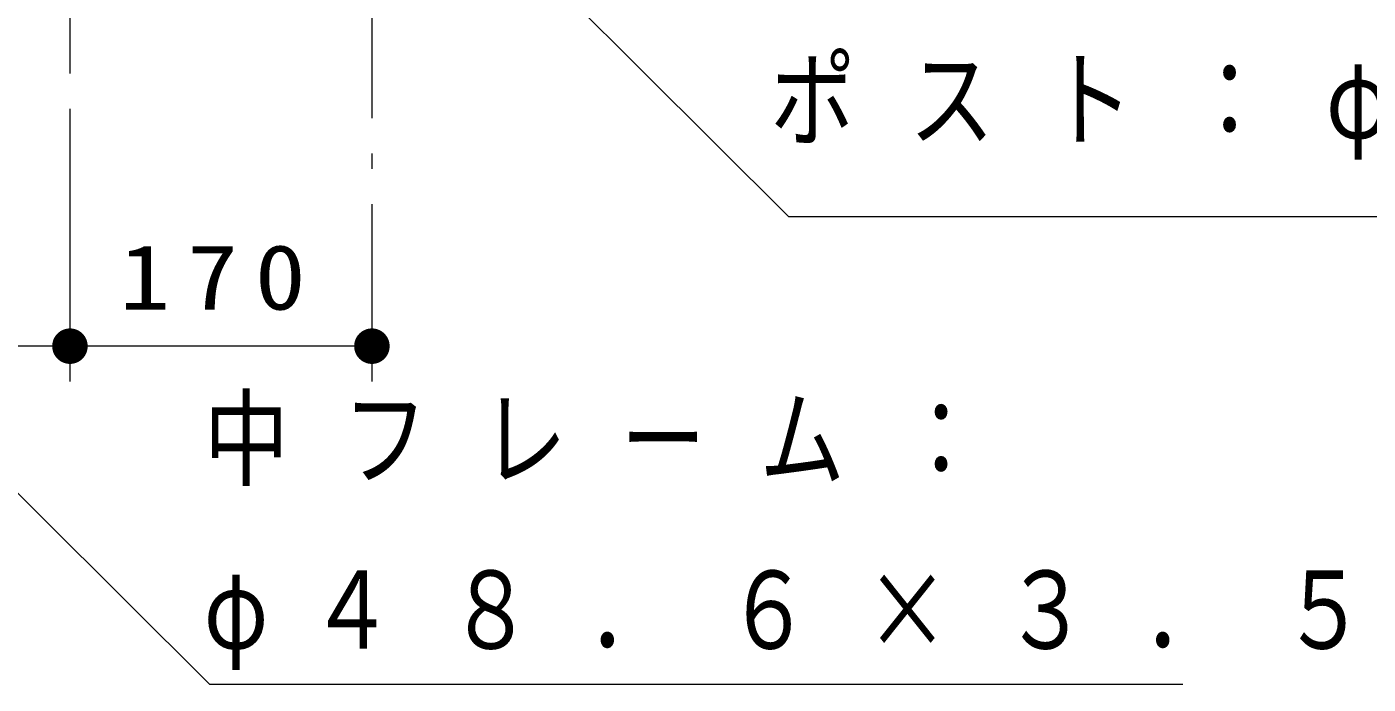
# Model space of a CAD drawing. Units: millimetres on the paper, scale 1:20. Extents: x -365 to 0, y -26 to 257.
# Drawn here: x -239.16 to -201.4, y 62.32 to 80.84 of the extents above; entities that cross this region are included whole.
import ezdxf

# ---------------------------------------------------------------- set-up
doc = ezdxf.new("R2010")
doc.units = ezdxf.units.MM
doc.linetypes.add('USER2', pattern=[6, 3, -1, 1, -1])
doc.layers.add('1_20', color=7, linetype='Continuous', lineweight=25)
doc.styles.add('ＭＳ ゴシック', font='')
doc.styles.get('ＭＳ ゴシック').set_extended_font_data('MS Gothic')

# ---------------------------------------------------------------- blocks, each defined once
blk = doc.blocks.new('filled_dot')
at = {"color": 0, "linetype": 'Continuous', "lineweight": -2, "const_width": 1.25}
blk.add_lwpolyline([(-0.625, 0, 1), (0.625, 0, 1)], format="xyb", close=True, dxfattribs=at)

msp = doc.modelspace()

# ---------------------------------------------------------------- linework, layer by layer
at = {"layer": '1_20', "linetype": 'USER2', "lineweight": 13}
for p, q in [((-237.944, 130.501), (-237.944, 79.529)), ((-229.444, 111.271), (-229.444, 76.846))]:
    msp.add_line(p, q, dxfattribs=at)
at = {"layer": '1_20', "lineweight": 13}
for p, q in [((-237.944, 78.529), (-237.944, 70.846)), ((-237.944, 78.529), (-237.944, 70.846)), ((-229.444, 75.846), (-229.444, 70.846)), ((-237.944, 71.846), (-302.944, 71.846)), ((-229.444, 71.846), (-237.944, 71.846))]:
    msp.add_line(p, q, dxfattribs=at)
for points in [[(-269.788, 97.985), (-234.018, 62.322), (-206.616, 62.322)], [(-228.047, 85.806), (-217.716, 75.5), (-181.703, 75.5)]]:
    msp.add_lwpolyline(points, dxfattribs=at)

# ---------------------------------------------------------------- block references
at = {"layer": '1_20', "lineweight": 13, "xscale": 0.4, "yscale": 0.4, "rotation": 180}
for p in [(-237.944, 71.846), (-229.444, 71.846)]:
    msp.add_blockref('filled_dot', p, dxfattribs=at)
at = {"layer": '1_20', "lineweight": 13, "xscale": 0.4, "yscale": 0.4}
msp.add_blockref('filled_dot', (-237.944, 71.846), dxfattribs=at)

# ---------------------------------------------------------------- texts
at = {"layer": '1_20', "style": 'ＭＳ ゴシック'}
for s, insert, char_height, attachment_point in [('\\T1.63;\\W0.8;ポスト：φ１２７×４．５', (-218.235, 78.5), 2.199, 4), ('\\T1.33;\\W1.15;170', (-233.694, 72.846), 1.833, 8), ('\\T1.63;\\W0.8;中フレーム：', (-234.178, 69.122), 2.199, 4), ('\\T1.63;\\W0.8;φ４８．６×３．５', (-234.178, 64.122), 2.199, 4)]:
    msp.add_mtext(s, dxfattribs=dict(at, insert=insert, char_height=char_height, attachment_point=attachment_point))

doc.saveas('drawing.dxf')
